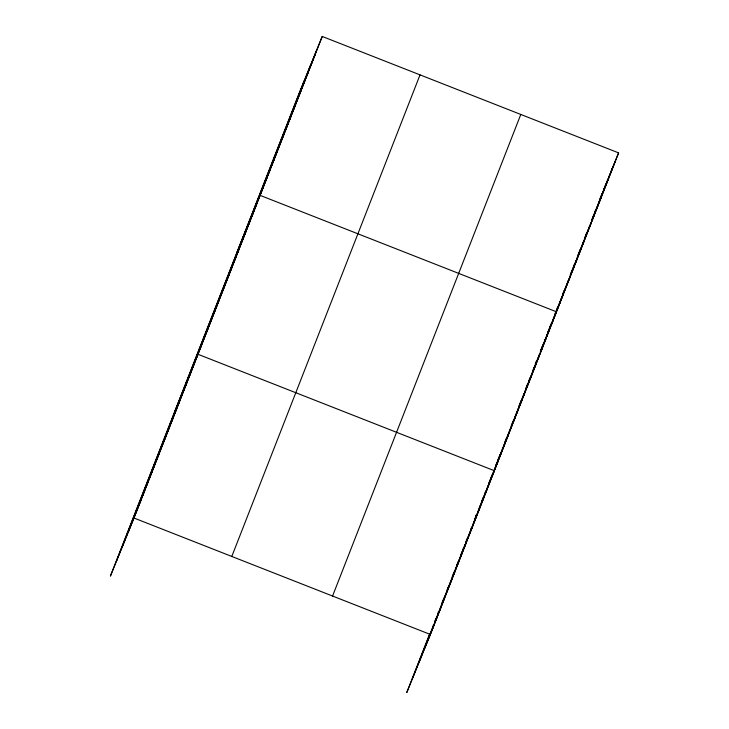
<?xml version="1.0" encoding="UTF-8"?>
<svg xmlns="http://www.w3.org/2000/svg" width="729" height="729" viewBox="0 0 729 729"><rect width="100%" height="100%" fill="white"/><g stroke="black" fill="none" stroke-linecap="round" stroke-linejoin="round"><path stroke-width="1.09" d="M116.348 561.467L304.585 79.889M122.481 546.376L310.718 64.799M128.432 531.723L316.668 50.146M322.227 36.45L298.635 94.542L110.398 576.12L133.99 518.027L322.227 36.45L618.602 152.88L430.365 634.458L406.773 692.55L429.691 633.929M231.795 556.455L420.032 74.868M332.561 596.04L520.798 114.462M412.723 677.897L430.101 633.428M432.479 627.359L433.664 624.334M434.849 621.299L436.033 618.265M437.61 614.219L438.794 611.194M441.956 603.102L443.934 598.053M447.096 589.961L448.28 586.936M452.226 576.83L454.203 571.773M456.573 565.704L458.55 560.656M460.919 554.587L462.104 551.561M462.496 550.55L463.69 547.515M466.059 541.456L467.243 538.421M470.405 530.329L471.59 527.304M474.743 519.212L476.72 514.164L475.536 517.089M481.322 502.39L483.245 497.488M484.393 494.544L485.541 491.601M488.612 483.755L490.526 478.844M490.909 477.869L492.057 474.925M495.893 465.111L497.041 462.168M497.433 461.184L500.112 454.322M504.714 442.549L506.628 437.646M511.229 425.873L513.152 420.97M518.519 407.238L521.199 400.367M525.8 388.593L527.723 383.691M528.871 380.748L530.019 377.804M533.09 369.958L534.239 367.015M535.387 364.072L536.544 361.128L535.268 364.035M540.371 351.314L542.294 346.412M547.661 332.679L548.809 329.736M549.192 328.752L551.115 323.849M554.942 314.035L556.099 311.092M556.482 310.117L557.63 307.173M562.998 293.441L564.146 290.497M570.288 274.797L572.967 267.935M573.349 266.951L574.498 264.007M577.568 256.161L580.257 249.291M584.858 237.517L586.772 232.615M592.139 218.882L594.053 213.98M594.436 212.996L595.593 210.052M599.429 200.247L600.578 197.304M418.856 662.807L433.072 626.421M434.657 622.375L436.625 617.317M437.026 616.306L439.004 611.257M440.188 608.223L443.341 600.14M443.742 599.129L446.904 591.046M447.296 590.034L457.967 562.742M458.359 561.731L461.521 553.648M461.913 552.637L465.075 544.545M465.466 543.542L471.791 527.368M472.583 525.345L475.344 518.273M475.745 517.262L476.93 514.227M477.714 512.205L478.898 509.17M479.299 508.159L482.461 500.076M486.307 490.234L482.853 499.064L484.038 496.139M486.69 489.259L492.822 473.558M493.205 472.583L500.103 454.923M500.495 453.939L503.174 447.077M503.939 445.109L506.628 438.247M507.01 437.263L510.464 428.433M510.847 427.458L513.909 419.603M514.291 418.628L516.979 411.757M517.362 410.773L520.433 402.927M520.816 401.952L524.26 393.122M524.643 392.138L527.714 384.292M528.097 383.308L530.785 376.446M531.168 375.462L538.066 357.802M538.449 356.818L539.606 353.875M540.371 351.916L544.59 341.126M551.871 322.491L544.973 340.142L546.158 337.217M552.254 321.507L554.942 314.636M555.325 313.661L558.387 305.806M558.779 304.831L562.223 296.001M562.606 295.017L565.677 287.171M566.059 286.187L568.748 279.325M570.278 275.398L572.192 270.495M572.575 269.511L576.028 260.681M576.411 259.706L582.544 244.005M582.927 243.03L584.084 240.087M584.849 238.119L589.834 225.37M591.748 220.468L593.288 216.54M593.67 215.556L596.349 208.694M596.732 207.71L599.803 199.864M600.186 198.88L603.639 190.05M604.022 189.075L607.886 179.27M424.797 648.154L444.581 598.072M439.423 610.756L452.855 576.393M456.409 567.299L453.247 575.381L458.805 561.685M471.025 529.901L456.801 566.287L462.359 552.591M481.295 503.621L471.417 528.889L476.584 516.205M506.054 440.27L481.687 502.609L487.254 488.913M506.436 439.286L512.578 423.595M533.664 369.639L512.961 422.61L518.519 408.914M534.047 368.655L540.18 352.964M571.627 272.518L550.924 325.498L556.482 311.802L260.107 195.372M572.01 271.543L578.143 255.843M609.59 175.397L578.525 254.858L584.084 241.171M613.034 166.577L609.973 174.422L615.148 161.71M309.761 67.797L315.329 54.11M306.317 76.627L311.875 62.94M302.863 85.457L308.422 71.77M299.409 94.287L304.968 80.591M292.511 111.947L301.524 89.421M289.058 120.777L294.616 107.081M285.604 129.607L291.172 115.911M282.159 138.437L287.718 124.741M275.252 156.088L284.264 133.571M271.808 164.918L277.366 151.222M268.354 173.748L273.913 160.052M264.9 182.578L270.459 168.882M261.447 191.408L267.014 177.712M236.524 253.464L263.561 186.542M251.095 217.898L256.654 204.202M247.65 226.719L253.209 213.032M244.197 235.549L249.755 221.862M237.289 253.209L246.302 230.683M233.845 262.039L239.404 248.343M230.391 270.869L235.95 257.173M226.938 279.699L232.505 266.003M223.493 288.529L229.052 274.833M216.586 306.18L225.598 283.663M213.132 315.01L218.7 301.323M209.688 323.84L215.246 310.144M206.234 332.67L211.793 318.974M199.336 350.33L208.348 327.804M195.882 359.16L201.441 345.464M174.404 412.386L197.987 354.294L494.362 470.724L485.25 493.515M188.875 377.084L194.433 363.388M185.321 386.179L190.88 372.483M178.204 404.376L187.326 381.586M174.65 413.471L180.209 399.774M171.096 422.565L176.655 408.869M167.542 431.659L173.101 417.972M163.989 440.753L169.547 427.066M156.872 458.951L165.993 436.161M153.318 468.045L158.876 454.349M149.764 477.14L155.323 463.453M146.21 486.243L151.769 472.547M142.656 495.337L148.215 481.641M139.093 504.432L144.661 490.735M131.985 522.629L141.098 499.839M600.96 196.32L602.181 193.303M603.822 189.276L605.863 184.246M608.278 178.295L609.471 175.361M610.656 172.436L618.602 152.88M606.136 184.227L611.695 170.54M599.238 201.887L608.241 179.37M595.784 210.717L601.343 197.021M592.331 219.547L597.889 205.851M588.877 228.377L594.445 214.681M581.979 246.037L590.991 223.511M575.081 263.688L580.639 250.001M572.055 271.47L577.186 258.822M568.173 281.348L573.732 267.652M561.275 299.008L570.288 276.482M557.822 307.838L563.38 294.142M554.368 316.668L559.927 302.972M541.292 349.2L542.522 346.184M542.923 345.182L543.743 343.168M546.559 336.242L550.523 326.474L540.563 351.979L546.13 338.283M544.016 343.149L553.029 320.632M537.118 360.809L542.677 347.113M534.093 368.582L539.223 355.943M530.211 378.469L535.769 364.773M523.313 396.129L532.325 373.603M519.859 404.95L525.418 391.263M516.405 413.78L521.973 400.093M506.482 439.213L515.066 417.744M502.609 449.1L508.168 435.404M499.155 457.93L504.714 444.234M495.702 466.76L501.26 453.064M492.248 475.59L497.816 461.894M479.172 508.122L480.402 505.106M481.623 502.09L482.443 500.076M478.133 511.703L483.691 498.007M474.579 520.798L480.138 507.111M463.908 548.09L473.03 525.299M460.354 557.184L465.913 543.497M449.693 584.476L455.251 570.78M442.576 602.673L451.698 579.883M435.468 620.862L441.027 607.166M431.914 629.956L437.473 616.269M428.36 639.06L433.919 625.364M133.99 518.027L430.365 634.458"/></g></svg>
